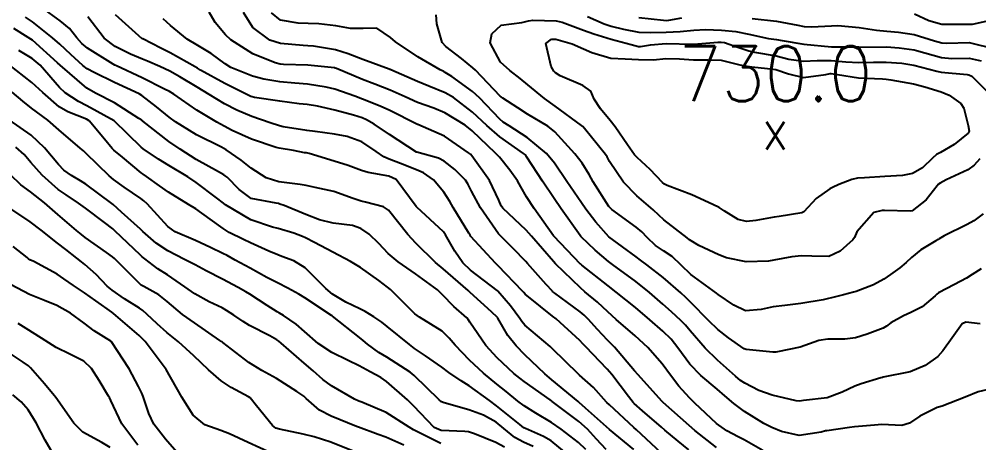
# Model space of a CAD drawing. Header units: metres. Extents: x 298520 to 308411, y 7433745 to 7450750.
# Drawn here: x 299648.9 to 299718.5, y 7449542.4 to 7449573.2 of the extents above; entities that cross this region are included whole.
import ezdxf
from ezdxf.enums import TextEntityAlignment as Align

# ---------------------------------------------------------------- set-up
doc = ezdxf.new("R2010")
doc.units = ezdxf.units.M
doc.header["$LTSCALE"] = 10
for name, color, linetype in [('Curvas de Nivel 1m', 11, 'Continuous'), ('Curvas de Nivel 5m', 15, 'Continuous'), ('Pontos Cotados', 45, 'Continuous')]:
    doc.layers.add(name, color=color, linetype=linetype)
doc.styles.add('Style-STANDARD', font='STANDARD.shx')

# ---------------------------------------------------------------- blocks, each defined once
blk = doc.blocks.new('ELVTXT_119')
at = {"layer": 'Pontos Cotados', "linetype": 'Continuous', "style": 'Style-STANDARD'}
for s, height, p in [('730.0', 4, (0, 4)), ('x', 3, (0, 0))]:
    blk.add_text(s, height=height, dxfattribs=at).set_placement(p, align=Align.MIDDLE_CENTER)

msp = doc.modelspace()

# ---------------------------------------------------------------- linework, layer by layer
at = {"layer": 'Curvas de Nivel 1m', "flags": 128}
for points, elevation in [([(299693.479, 7449541.887), (299691.728, 7449543.328), (299691.496, 7449543.526), (299689.983, 7449544.886), (299689.522, 7449545.298), (299689.455, 7449545.361), (299687.539, 7449546.943), (299687.026, 7449547.385), (299685.564, 7449548.776), (299684.937, 7449549.41), (299684.333, 7449550.171), (299683.624, 7449551.43), (299683.611, 7449551.448), (299683.593, 7449551.468), (299683.153, 7449551.879), (299681.611, 7449553.303), (299681.535, 7449553.374), (299681.452, 7449553.452), (299679.636, 7449555.006), (299679.097, 7449555.485), (299677.657, 7449556.886), (299677.091, 7449557.506), (299675.689, 7449559.272), (299675.327, 7449559.525), (299674.015, 7449559.864), (299673.697, 7449559.94), (299673.123, 7449560.132), (299671.704, 7449560.631), (299670.357, 7449560.933), (299669.708, 7449561.074), (299669.259, 7449561.147), (299667.71, 7449561.334), (299666.806, 7449561.629), (299665.72, 7449562.329), (299664.979, 7449562.904), (299663.901, 7449563.667), (299663.734, 7449563.766), (299663.556, 7449563.852), (299661.749, 7449564.749), (299660.205, 7449565.706), (299659.766, 7449566.042), (299658.846, 7449566.796), (299657.782, 7449567.62), (299657.572, 7449567.742), (299655.795, 7449568.569), (299654.303, 7449569.278), (299653.809, 7449569.545), (299653.501, 7449569.785), (299652.623, 7449570.6), (299651.828, 7449571.346), (299651.292, 7449571.815), (299649.844, 7449572.963), (299649.32, 7449573.31)], 718), ([(299695.476, 7449541.647), (299693.686, 7449543.308), (299693.496, 7449543.488), (299691.716, 7449545.132), (299691.523, 7449545.312), (299691.504, 7449545.33), (299690.569, 7449546.38), (299689.542, 7449547.298), (299689.473, 7449547.361), (299687.571, 7449549.226), (299687.403, 7449549.382), (299685.588, 7449550.924), (299685.363, 7449551.176), (299685.204, 7449551.406), (299684.524, 7449552.338), (299683.613, 7449553.389), (299683.565, 7449553.43), (299681.635, 7449554.912), (299681.068, 7449555.459), (299680.488, 7449556.305), (299679.826, 7449557.478), (299679.666, 7449557.694), (299677.73, 7449559.5), (299677.693, 7449559.543), (299676.235, 7449561.515), (299675.715, 7449561.749), (299674.2, 7449562.025), (299673.719, 7449562.167), (299672.761, 7449562.521), (299671.726, 7449562.837), (299669.924, 7449563.395), (299669.731, 7449563.434), (299669.59, 7449563.451), (299668.789, 7449563.604), (299667.735, 7449563.787), (299667.516, 7449563.842), (299665.745, 7449564.442), (299664.336, 7449565.079), (299663.759, 7449565.383), (299663.217, 7449565.675), (299661.772, 7449566.553), (299660.09, 7449567.707), (299659.786, 7449567.894), (299659.426, 7449568.077), (299657.8, 7449568.897), (299655.931, 7449569.759), (299655.814, 7449569.82), (299655.681, 7449569.895), (299653.826, 7449571.062), (299653.425, 7449571.382), (299653.062, 7449571.792), (299652.511, 7449572.471), (299651.845, 7449573.031), (299650.772, 7449573.821)], 719), ([(299699.481, 7449542.028), (299697.917, 7449543.256), (299697.498, 7449543.621), (299695.622, 7449545.289), (299695.571, 7449545.337), (299695.524, 7449545.396), (299693.796, 7449547.307), (299693.547, 7449547.6), (299692.074, 7449549.325), (299691.578, 7449549.837), (299690.841, 7449550.596), (299690.171, 7449551.351), (299689.886, 7449551.645), (299689.598, 7449551.886), (299687.742, 7449553.249), (299687.613, 7449553.347), (299687.573, 7449553.38), (299687.12, 7449553.885), (299685.772, 7449555.399), (299685.644, 7449555.538), (299684.735, 7449556.495), (299683.784, 7449557.428), (299683.665, 7449557.56), (299682.359, 7449559.443), (299681.705, 7449560.66), (299681.445, 7449561.189), (299681.264, 7449561.457), (299680.497, 7449562.245), (299679.727, 7449562.844), (299679.3, 7449563.047), (299677.733, 7449563.49), (299677.709, 7449563.5), (299675.752, 7449564.787), (299674.634, 7449565.537), (299674.077, 7449565.856), (299673.767, 7449565.987), (299673.135, 7449566.19), (299671.773, 7449566.552), (299670.529, 7449566.829), (299669.776, 7449566.947), (299669.196, 7449567.017), (299667.779, 7449567.19), (299665.954, 7449567.465), (299665.782, 7449567.515), (299665.69, 7449567.55), (299665.499, 7449567.644), (299663.795, 7449568.489), (299662.035, 7449569.462), (299661.811, 7449569.595), (299661.645, 7449569.692), (299659.823, 7449570.719), (299659.162, 7449571.055), (299657.833, 7449571.722), (299657.807, 7449571.74), (299655.85, 7449573.474)], 721), ([(299719.536, 7449546.327), (299718.474, 7449546.07), (299717.53, 7449545.698), (299715.877, 7449545.045), (299715.614, 7449544.956), (299715.521, 7449544.925), (299714.257, 7449544.318), (299713.504, 7449543.794), (299712.949, 7449543.631), (299711.502, 7449543.69), (299710.95, 7449543.657), (299709.499, 7449543.522), (299709.142, 7449543.48), (299707.495, 7449543.247), (299707.403, 7449543.233), (299707.096, 7449543.146), (299705.49, 7449542.898), (299704.2, 7449543.183), (299703.497, 7449543.488), (299702.924, 7449543.773), (299701.514, 7449544.641), (299700.754, 7449545.222), (299700.088, 7449545.791), (299699.533, 7449546.258), (299698.36, 7449547.252), (299697.555, 7449548.086), (299696.679, 7449549.273), (299696.193, 7449549.894), (299695.585, 7449550.493), (299694.646, 7449551.299), (299693.602, 7449552.193), (299692.21, 7449553.324), (299691.62, 7449553.779), (299689.725, 7449555.275), (299689.643, 7449555.343), (299689.624, 7449555.36), (299688.653, 7449556.37), (299687.687, 7449557.38), (299687.663, 7449557.407), (299686.247, 7449559.394), (299685.701, 7449560.239), (299685.284, 7449560.982), (299685.045, 7449561.41), (299684.497, 7449562.194), (299683.73, 7449563.131), (299683.448, 7449563.433), (299681.757, 7449565.042), (299681.248, 7449565.455), (299679.772, 7449566.357), (299678.976, 7449566.683), (299677.779, 7449567.105), (299676.883, 7449567.509), (299675.788, 7449568.008), (299674.691, 7449568.436), (299673.795, 7449568.771), (299671.906, 7449569.569), (299671.813, 7449569.607), (299671.767, 7449569.617), (299669.815, 7449569.814), (299668.058, 7449569.859), (299667.816, 7449569.886), (299667.46, 7449569.98), (299665.823, 7449570.63), (299664.224, 7449571.656), (299663.837, 7449572.022), (299663.099, 7449572.925), (299662.662, 7449573.678)], 723), ([(299718.628, 7449551.01), (299717.594, 7449551.147), (299717.335, 7449551.024), (299716.604, 7449550.008), (299715.922, 7449549.045), (299715.559, 7449548.655), (299714.632, 7449547.979), (299713.548, 7449547.53), (299711.579, 7449547.135), (299711.543, 7449547.129), (299711.519, 7449547.125), (299711.42, 7449547.101), (299709.985, 7449546.669), (299709.537, 7449546.491), (299708.62, 7449546.041), (299707.528, 7449545.631), (299705.794, 7449545.434), (299705.525, 7449545.409), (299705.276, 7449545.422), (299703.529, 7449545.84), (299702.552, 7449546.181), (299701.538, 7449546.694), (299701.233, 7449546.908), (299700.872, 7449547.22), (299699.56, 7449548.365), (299698.668, 7449549.249), (299697.586, 7449550.519), (299697.247, 7449550.923), (299696.91, 7449551.27), (299696.215, 7449551.897), (299695.605, 7449552.456), (299694.632, 7449553.3), (299693.625, 7449554.092), (299691.935, 7449555.327), (299691.645, 7449555.55), (299690.676, 7449556.367), (299689.663, 7449557.34), (299689.645, 7449557.36), (299689.593, 7449557.432), (299688.207, 7449559.375), (299687.694, 7449560.125), (299686.866, 7449561.388), (299685.73, 7449563.135), (299685.619, 7449563.289), (299685.487, 7449563.404), (299683.751, 7449564.606), (299682.806, 7449565.44), (299681.772, 7449566.406), (299680.392, 7449567.464), (299679.786, 7449567.807), (299678.602, 7449568.299), (299677.794, 7449568.632), (299675.855, 7449569.467), (299675.803, 7449569.491), (299675.78, 7449569.498), (299675.716, 7449569.521), (299673.813, 7449570.221), (299672.742, 7449570.638), (299671.827, 7449570.93), (299670.223, 7449571.192), (299669.829, 7449571.222), (299669.474, 7449571.24), (299667.831, 7449571.389), (299667.072, 7449571.628), (299665.842, 7449572.561), (299665.155, 7449573.647)], 724), ([(299718.856, 7449559.008), (299718.178, 7449558.515), (299717.675, 7449558.237), (299716.025, 7449557.403), (299715.664, 7449557.194), (299715.573, 7449557.142), (299715.408, 7449557.053), (299714.32, 7449556.4), (299713.651, 7449555.843), (299713.25, 7449555.471), (299712.787, 7449555.079), (299712.127, 7449554.593), (299711.63, 7449554.261), (299710.882, 7449553.843), (299709.617, 7449553.362), (299709.426, 7449553.311), (299708.709, 7449553.129), (299707.842, 7449552.906), (299707.61, 7449552.847), (299707.233, 7449552.77), (299705.606, 7449552.486), (299704.44, 7449552.346), (299703.604, 7449552.255), (299702.74, 7449552.06), (299701.6, 7449551.954), (299700.747, 7449552.366), (299699.612, 7449553.151), (299699.478, 7449553.241), (299697.633, 7449554.607), (299696.922, 7449555.271), (299696.275, 7449555.906), (299695.653, 7449556.313), (299695.068, 7449556.7), (299694.458, 7449557.298), (299694.075, 7449557.711), (299693.67, 7449558.053), (299691.882, 7449559.328), (299691.686, 7449559.54), (299690.542, 7449561.348), (299690.237, 7449561.871), (299689.726, 7449562.691), (299689.21, 7449563.365), (299687.757, 7449564.973), (299687.238, 7449565.385), (299685.772, 7449566.268), (299685.07, 7449566.705), (299683.968, 7449567.427), (299683.862, 7449567.507), (299683.784, 7449567.576), (299681.989, 7449569.448), (299681.806, 7449569.627), (299680.978, 7449570.296), (299679.829, 7449571.182), (299679.566, 7449571.474), (299679.197, 7449572.83), (299679.134, 7449573.481)], 726), ([(299690.127, 7449573.356), (299691.325, 7449572.815), (299691.846, 7449572.641), (299692.737, 7449572.428), (299693.842, 7449572.225), (299694.725, 7449572.18), (299695.842, 7449572.219), (299696.851, 7449572.262), (299697.844, 7449572.354), (299698.694, 7449572.402), (299699.844, 7449572.366), (299700.885, 7449572.266), (299701.841, 7449572.066), (299703.268, 7449571.766), (299703.838, 7449571.682), (299704.259, 7449571.606), (299705.835, 7449571.332), (299707.833, 7449571.14), (299709.815, 7449571.138), (299709.833, 7449571.134), (299709.849, 7449571.136), (299711.834, 7449571.148), (299712.746, 7449571.081), (299713.831, 7449570.929), (299714.013, 7449570.886), (299715.823, 7449570.366), (299716.569, 7449570.292), (299717.822, 7449570.324), (299718.693, 7449570.138)], 726), ([(299713.858, 7449573.537), (299714.894, 7449573.06), (299715.85, 7449572.798), (299717.636, 7449572.808), (299717.851, 7449572.802), (299718.073, 7449572.796), (299719.075, 7449573.008)], 724), ([(299702.853, 7449541.823), (299701.487, 7449542.577), (299701.068, 7449542.796), (299700.249, 7449543.229), (299699.501, 7449543.776), (299697.917, 7449545.256), (299697.527, 7449545.632), (299696.747, 7449546.483), (299696.152, 7449547.281), (299695.555, 7449548.115), (299694.512, 7449549.301), (299693.581, 7449550.149), (299692.214, 7449551.324), (299691.598, 7449551.878), (299690.846, 7449552.582), (299689.943, 7449553.355), (299689.617, 7449553.642), (299687.794, 7449555.378), (299687.645, 7449555.541), (299686.066, 7449557.396), (299685.669, 7449557.825), (299683.982, 7449559.426), (299683.859, 7449559.592), (299683.699, 7449560.004), (299683.011, 7449561.437), (299681.731, 7449563.239), (299681.628, 7449563.348), (299681.498, 7449563.452), (299679.751, 7449564.648), (299677.819, 7449565.499), (299677.777, 7449565.513), (299677.729, 7449565.535), (299675.773, 7449566.514), (299675.086, 7449566.84), (299673.781, 7449567.357), (299673.244, 7449567.555), (299671.79, 7449568.062), (299671.144, 7449568.226), (299669.796, 7449568.443), (299668.887, 7449568.514), (299667.798, 7449568.612), (299666.628, 7449568.804), (299665.804, 7449569.017), (299664.229, 7449569.656), (299663.815, 7449569.912), (299662.807, 7449570.66), (299661.828, 7449571.246), (299661.065, 7449571.698), (299659.843, 7449572.707), (299659.312, 7449573.182)], 722), ([(299718.615, 7449563.011), (299718.204, 7449562.539), (299717.725, 7449562.212), (299716.153, 7449561.479), (299715.715, 7449561.238), (299715.607, 7449561.158), (299715.51, 7449561.052), (299714.721, 7449560.036), (299713.685, 7449559.232), (299713.559, 7449559.197), (299711.686, 7449559.263), (299711.521, 7449559.257), (299710.914, 7449559.102), (299709.669, 7449557.713), (299709.496, 7449557.29), (299709.391, 7449557.123), (299708.475, 7449556.311), (299707.651, 7449555.917), (299706.42, 7449555.928), (299705.651, 7449555.948), (299704.948, 7449555.879), (299703.648, 7449555.651), (299703.263, 7449555.577), (299701.646, 7449555.519), (299700.227, 7449555.809), (299699.651, 7449556.029), (299698.204, 7449556.708), (299697.661, 7449557.04), (299697.534, 7449557.134), (299697.349, 7449557.263), (299695.676, 7449558.578), (299695.311, 7449558.917), (299694.893, 7449559.292), (299693.698, 7449560.317), (299692.744, 7449561.32), (299691.728, 7449562.815), (299691.55, 7449563.152), (299691.438, 7449563.334), (299689.897, 7449565.222), (299689.784, 7449565.36), (299689.686, 7449565.439), (299687.778, 7449566.844), (299687.011, 7449567.388), (299685.793, 7449568.38), (299685.235, 7449568.846), (299684.475, 7449569.42), (299683.812, 7449570.046), (299683.066, 7449571.438), (299683.191, 7449572.085), (299683.846, 7449572.714), (299685.359, 7449572.918), (299685.849, 7449573.036), (299686.155, 7449573.092), (299687.85, 7449573.042), (299688.281, 7449572.943), (299689.843, 7449572.351), (299690.575, 7449572.084), (299691.837, 7449571.714), (299693.289, 7449571.315), (299693.831, 7449571.175), (299693.971, 7449571.168), (299694.697, 7449571.297), (299695.834, 7449571.393), (299697.757, 7449571.338), (299697.834, 7449571.34), (299699.585, 7449571.493), (299699.835, 7449571.493), (299700.061, 7449571.462), (299700.759, 7449571.226), (299701.828, 7449570.863), (299702.26, 7449570.772), (299703.822, 7449570.488), (299704.74, 7449570.26), (299705.817, 7449570.115), (299706.803, 7449570.165), (299707.818, 7449570.152), (299708.885, 7449570.061), (299709.816, 7449570.022), (299710.881, 7449570.04), (299711.817, 7449570.035), (299712.932, 7449569.963), (299713.814, 7449569.813), (299715.478, 7449569.383), (299715.807, 7449569.316), (299717.692, 7449569.134), (299717.804, 7449569.118), (299718.035, 7449569.018), (299719.785, 7449567.244)], 727), ([(299691.478, 7449541.884), (299690.784, 7449542.639), (299690.126, 7449543.351), (299689.501, 7449543.908), (299687.562, 7449545.38), (299687.523, 7449545.41), (299687.417, 7449545.488), (299685.537, 7449546.837), (299685.21, 7449547.075), (299684.782, 7449547.411), (299683.559, 7449548.535), (299682.751, 7449549.438), (299681.59, 7449551.136), (299681.472, 7449551.332), (299681.354, 7449551.454), (299680.411, 7449552.278), (299679.609, 7449553.129), (299679.237, 7449553.484), (299677.63, 7449554.641), (299676.389, 7449555.513), (299675.649, 7449556.13), (299674.974, 7449556.848), (299674.279, 7449557.541), (299673.669, 7449557.95), (299673.066, 7449558.162), (299671.674, 7449558.342), (299670.673, 7449558.585), (299669.684, 7449558.969), (299668.101, 7449559.614), (299667.799, 7449559.723), (299667.694, 7449559.753), (299667.535, 7449559.781), (299665.698, 7449560.134), (299664.844, 7449560.793), (299663.964, 7449561.666), (299663.826, 7449561.78), (299663.715, 7449561.855), (299663.336, 7449562.055), (299661.726, 7449562.972), (299660.556, 7449563.702), (299659.741, 7449564.273), (299657.855, 7449565.739), (299657.804, 7449565.78), (299657.764, 7449565.809), (299657.558, 7449565.949), (299655.776, 7449567.091), (299654.403, 7449567.774), (299653.788, 7449568.143), (299651.832, 7449569.81), (299651.648, 7449569.978), (299649.831, 7449571.625), (299649.712, 7449571.712), (299649.516, 7449571.835), (299648.473, 7449572.484)], 717), ([(299690.005, 7449541.879), (299689.483, 7449542.396), (299688.211, 7449543.373), (299687.5, 7449543.847), (299686.37, 7449544.532), (299685.518, 7449545.057), (299685.059, 7449545.407), (299684.214, 7449546.104), (299683.535, 7449546.627), (299682.57, 7449547.44), (299681.557, 7449548.389), (299680.512, 7449549.466), (299680.091, 7449549.986), (299679.583, 7449550.476), (299677.921, 7449551.497), (299677.595, 7449551.751), (299675.817, 7449553.518), (299675.616, 7449553.694), (299674.986, 7449554.166), (299673.637, 7449555.124), (299672.926, 7449555.557), (299671.649, 7449556.215), (299670.317, 7449556.923), (299669.66, 7449557.278), (299669.442, 7449557.375), (299668.803, 7449557.603), (299667.668, 7449557.942), (299667.261, 7449558.032), (299665.677, 7449558.581), (299663.838, 7449559.668), (299663.759, 7449559.734), (299663.694, 7449559.793), (299663.193, 7449560.18), (299661.709, 7449561.3), (299661.105, 7449561.696), (299659.721, 7449562.514), (299658.982, 7449562.978), (299657.873, 7449563.738), (299657.735, 7449563.856), (299655.763, 7449565.76), (299653.774, 7449566.869), (299653.175, 7449567.187), (299652.212, 7449567.804), (299651.789, 7449568.197), (299650.382, 7449569.824), (299649.818, 7449570.302), (299648.854, 7449570.876)], 716), ([(299686.171, 7449542.091), (299685.483, 7449542.411), (299684.841, 7449542.764), (299684.056, 7449543.422), (299683.499, 7449543.864), (299682.575, 7449544.371), (299681.513, 7449544.769), (299679.713, 7449545.284), (299679.521, 7449545.352), (299679.36, 7449545.482), (299677.54, 7449547.254), (299677.24, 7449547.503), (299675.559, 7449548.583), (299674.973, 7449548.938), (299674.15, 7449549.541), (299673.838, 7449549.809), (299673.578, 7449550.017), (299671.618, 7449551.57), (299671.593, 7449551.589), (299671.533, 7449551.631), (299669.606, 7449552.901), (299669.179, 7449553.167), (299668.373, 7449553.609), (299667.619, 7449554.002), (299666.855, 7449554.397), (299665.634, 7449555.064), (299664.554, 7449555.656), (299663.961, 7449555.98), (299663.648, 7449556.138), (299662.756, 7449556.575), (299661.657, 7449557.082), (299660.203, 7449557.705), (299659.668, 7449558.08), (299658.161, 7449559.733), (299657.921, 7449559.963), (299657.697, 7449560.136), (299656.496, 7449560.961), (299655.71, 7449561.507), (299655.402, 7449561.763), (299653.729, 7449563.407), (299653.532, 7449563.584), (299653.288, 7449563.787), (299651.753, 7449565.129), (299650.939, 7449565.818), (299649.772, 7449566.691), (299649.125, 7449567.189), (299648.356, 7449567.851)], 714), ([(299684.104, 7449542.046), (299683.482, 7449542.387), (299681.923, 7449543.011), (299681.49, 7449543.157), (299681.229, 7449543.193), (299679.491, 7449543.259), (299678.986, 7449543.485), (299677.516, 7449545.039), (299677.062, 7449545.505), (299675.536, 7449546.838), (299675.132, 7449547.119), (299674.359, 7449547.538), (299673.82, 7449547.818), (299673.549, 7449547.957), (299672.758, 7449548.355), (299671.563, 7449548.927), (299670.575, 7449549.58), (299669.582, 7449550.456), (299668.975, 7449550.987), (299668.053, 7449551.613), (299667.76, 7449551.783), (299667.596, 7449551.887), (299666.88, 7449552.347), (299665.608, 7449553.17), (299665.316, 7449553.35), (299664.77, 7449553.653), (299663.622, 7449554.26), (299662.439, 7449554.873), (299661.637, 7449555.3), (299660.872, 7449555.698), (299659.649, 7449556.334), (299658.814, 7449556.882), (299657.839, 7449557.737), (299657.665, 7449557.904), (299656.297, 7449559.141), (299655.692, 7449559.685), (299655.599, 7449559.761), (299653.707, 7449561.161), (299653.327, 7449561.404), (299652.67, 7449561.796), (299652.108, 7449562.195), (299651.721, 7449562.589), (299650.703, 7449563.82), (299649.747, 7449564.737), (299648.151, 7449565.854)], 713), ([(299679.481, 7449542.327), (299677.878, 7449543.108), (299677.491, 7449543.309), (299677.168, 7449543.503), (299675.509, 7449544.575), (299673.743, 7449545.323), (299673.521, 7449545.402), (299673.203, 7449545.553), (299671.532, 7449546.505), (299670.92, 7449546.962), (299670.205, 7449547.59), (299669.551, 7449548.151), (299667.882, 7449549.615), (299667.718, 7449549.762), (299667.575, 7449549.861), (299667.065, 7449550.138), (299665.585, 7449550.896), (299665.125, 7449551.183), (299664.445, 7449551.657), (299663.923, 7449551.992), (299663.598, 7449552.169), (299662.668, 7449552.613), (299661.608, 7449553.202), (299660.898, 7449553.697), (299659.626, 7449554.583), (299658.94, 7449555.025), (299657.996, 7449555.735), (299657.797, 7449555.891), (299657.646, 7449556.021), (299655.836, 7449557.758), (299655.665, 7449557.911), (299655.052, 7449558.387), (299653.687, 7449559.414), (299653.185, 7449559.788), (299652.285, 7449560.388), (299651.703, 7449560.784), (299650.536, 7449561.822), (299649.722, 7449562.751), (299649.219, 7449563.329), (299648.623, 7449563.847)], 712), ([(299676.795, 7449542.191), (299675.485, 7449542.774), (299674.939, 7449542.98), (299673.492, 7449543.496), (299673.356, 7449543.551), (299671.51, 7449544.318), (299670.682, 7449544.75), (299669.711, 7449545.597), (299669.615, 7449545.69), (299669.525, 7449545.764), (299669.025, 7449546.108), (299667.537, 7449547.037), (299666.487, 7449547.631), (299665.552, 7449548.215), (299663.644, 7449549.669), (299663.603, 7449549.699), (299663.573, 7449549.72), (299663.434, 7449549.812), (299661.587, 7449551.085), (299660.736, 7449551.699), (299659.602, 7449552.651), (299659.01, 7449553.122), (299657.922, 7449553.735), (299657.726, 7449553.84), (299657.625, 7449553.915), (299655.789, 7449555.759), (299655.644, 7449555.888), (299655.203, 7449556.209), (299653.658, 7449557.302), (299653.385, 7449557.509), (299653.037, 7449557.789), (299651.68, 7449558.968), (299650.713, 7449559.82), (299649.701, 7449560.607), (299648.995, 7449561.129), (299648.236, 7449561.852)], 711), ([(299667.194, 7449541.623), (299665.484, 7449542.386), (299664.13, 7449543.024), (299663.497, 7449543.272), (299662.341, 7449543.682), (299661.51, 7449544.369), (299660.688, 7449545.698), (299659.543, 7449547.71), (299658.004, 7449549.734), (299657.798, 7449549.96), (299657.577, 7449550.162), (299655.724, 7449551.759), (299655.594, 7449551.859), (299655.246, 7449552.117), (299653.615, 7449553.264), (299652.811, 7449553.798), (299652.116, 7449554.291), (299651.631, 7449554.622), (299649.931, 7449555.536), (299649.641, 7449555.678), (299649.548, 7449555.737), (299649.44, 7449555.833), (299648.43, 7449556.628)], 709), ([(299660.305, 7449541.702), (299659.487, 7449542.634), (299658.654, 7449543.723), (299658.273, 7449544.491), (299657.871, 7449545.735), (299657.766, 7449545.977), (299657.53, 7449546.463), (299656.848, 7449547.747), (299655.572, 7449549.717), (299655.521, 7449549.761), (299654.301, 7449550.5), (299653.586, 7449551.064), (299652.603, 7449551.8), (299651.601, 7449552.353), (299650.718, 7449552.707), (299649.613, 7449553.141), (299648.286, 7449553.85)], 708), ([(299657.48, 7449542.204), (299656.33, 7449543.752), (299655.52, 7449545.441), (299655.418, 7449545.657), (299655.351, 7449545.763), (299654.669, 7449546.908), (299654.129, 7449547.781), (299653.551, 7449548.296), (299652.538, 7449548.82), (299651.565, 7449549.296), (299650.748, 7449549.818), (299649.58, 7449550.564), (299648.787, 7449551.044)], 707), ([(299655.477, 7449542.022), (299654.861, 7449542.39), (299653.493, 7449543.146), (299652.829, 7449543.797), (299651.521, 7449545.658), (299651.404, 7449545.811), (299650.702, 7449546.647), (299649.685, 7449547.829), (299649.545, 7449547.956), (299649.15, 7449548.235), (299647.565, 7449549.306)], 706)]:
    msp.add_lwpolyline(points, dxfattribs=dict(at, elevation=elevation))
at = {"layer": 'Curvas de Nivel 1m', "elevation": 728, "flags": 128}
msp.add_lwpolyline([(299687.523, 7449571.696), (299687.836, 7449571.698), (299689.022, 7449571.368), (299689.828, 7449571.011), (299690.44, 7449570.734), (299691.818, 7449570.328), (299692.857, 7449570.279), (299693.817, 7449570.218), (299694.91, 7449570.2), (299695.818, 7449570.29), (299696.8, 7449570.289), (299697.817, 7449570.216), (299698.861, 7449570.206), (299699.817, 7449570.17), (299701.18, 7449569.852), (299701.81, 7449569.709), (299703.444, 7449569.558), (299703.807, 7449569.493), (299704.708, 7449569.181), (299705.801, 7449568.932), (299707.43, 7449569.146), (299707.73, 7449569.214), (299707.804, 7449569.213), (299708.285, 7449569.135), (299709.801, 7449568.885), (299711.531, 7449568.825), (299711.8, 7449568.804), (299712.144, 7449568.742), (299713.797, 7449568.452), (299714.605, 7449568.252), (299715.791, 7449567.871), (299716.383, 7449567.636), (299717.224, 7449567.028), (299717.439, 7449566.684), (299717.767, 7449565.423), (299717.83, 7449565.019), (299717.819, 7449564.963), (299717.761, 7449564.885), (299716.741, 7449564.042), (299715.739, 7449563.477), (299715.469, 7449563.321), (299715.182, 7449563.056), (299714.439, 7449562.35), (299713.722, 7449561.933), (299712.993, 7449561.804), (299711.719, 7449561.733), (299710.234, 7449561.628), (299709.718, 7449561.602), (299709.322, 7449561.519), (299708.376, 7449561.133), (299707.913, 7449560.935), (299707.708, 7449560.834), (299706.722, 7449560.13), (299705.836, 7449559.168), (299705.682, 7449559.08), (299704.046, 7449558.82), (299703.679, 7449558.768), (299702.356, 7449558.523), (299701.675, 7449558.455), (299701.062, 7449558.604), (299700.049, 7449559.235), (299699.686, 7449559.468), (299699.235, 7449559.699), (299697.7, 7449560.383), (299695.92, 7449561.068), (299695.711, 7449561.172), (299695.578, 7449561.282), (299694.663, 7449562.236), (299693.731, 7449563.098), (299693.542, 7449563.312), (299693.028, 7449564.033), (299692.129, 7449565.326), (299691.768, 7449565.802), (299691.068, 7449566.632), (299690.616, 7449567.347), (299690.361, 7449567.924), (299689.793, 7449568.329), (299688.129, 7449569.047), (299687.802, 7449569.263), (299687.682, 7449569.381), (299687.482, 7449569.709), (299687.109, 7449571.387)], close=True, dxfattribs=at)
at = {"layer": 'Curvas de Nivel 5m', "flags": 128}
for points, elevation in [([(299697.479, 7449541.87), (299696.697, 7449542.484), (299695.737, 7449543.286), (299695.496, 7449543.496), (299694.126, 7449544.691), (299693.522, 7449545.223), (299693.438, 7449545.311), (299693.11, 7449545.732), (299691.893, 7449547.327), (299691.549, 7449547.727), (299690.004, 7449549.354), (299689.794, 7449549.576), (299689.577, 7449549.8), (299687.84, 7449551.378), (299687.595, 7449551.587), (299686.711, 7449552.28), (299685.611, 7449553.166), (299685.495, 7449553.285), (299685.396, 7449553.403), (299683.64, 7449555.238), (299683.458, 7449555.432), (299681.662, 7449557.373), (299681.629, 7449557.417), (299681.611, 7449557.451), (299681.511, 7449557.607), (299680.372, 7449559.47), (299680.123, 7449559.899), (299679.704, 7449560.591), (299678.951, 7449561.488), (299678.218, 7449561.993), (299677.72, 7449562.206), (299676.557, 7449562.679), (299675.728, 7449562.996), (299675.351, 7449563.148), (299674.782, 7449563.534), (299673.743, 7449564.234), (299672.671, 7449564.639), (299671.751, 7449564.806), (299670.346, 7449564.992), (299669.755, 7449565.08), (299668.033, 7449565.342), (299667.76, 7449565.402), (299667.084, 7449565.627), (299665.767, 7449566.098), (299664.66, 7449566.545), (299663.776, 7449567.005), (299662.665, 7449567.681), (299661.791, 7449568.212), (299660.539, 7449568.965), (299659.808, 7449569.373), (299659.069, 7449569.721), (299658.185, 7449570.103), (299657.818, 7449570.259), (299656.942, 7449570.628), (299655.827, 7449571.167), (299655.029, 7449571.768), (299653.848, 7449573.338)], 720), ([(299718.71, 7449555.009), (299718.061, 7449554.592), (299717.633, 7449554.341), (299716.771, 7449553.888), (299715.616, 7449553.276), (299715.484, 7449553.182), (299715.353, 7449553.053), (299714.411, 7449552.255), (299713.601, 7449551.833), (299713.069, 7449551.604), (299712.152, 7449551.084), (299711.826, 7449550.851), (299711.587, 7449550.708), (299710.428, 7449550.263), (299709.576, 7449550.004), (299708.799, 7449549.903), (299707.574, 7449549.909), (299706.912, 7449549.811), (299705.565, 7449549.319), (299705.448, 7449549.288), (299704.851, 7449549.177), (299703.793, 7449548.964), (299703.569, 7449548.961), (299701.639, 7449549.142), (299701.572, 7449549.165), (299701.501, 7449549.211), (299700.35, 7449549.997), (299699.587, 7449550.606), (299698.934, 7449551.247), (299697.606, 7449552.599), (299697.265, 7449552.921), (299696.89, 7449553.271), (299695.629, 7449554.394), (299694.437, 7449555.302), (299693.979, 7449555.637), (299693.649, 7449555.886), (299691.663, 7449557.33), (299690.729, 7449558.4), (299690.003, 7449559.355), (299689.69, 7449559.815), (299688.636, 7449561.371), (299687.726, 7449562.697), (299687.149, 7449563.386), (299685.75, 7449564.57), (299684.435, 7449565.42), (299684.015, 7449565.676), (299683.767, 7449565.884), (299682.294, 7449567.445), (299681.787, 7449567.906), (299680.278, 7449568.986), (299679.801, 7449569.295), (299679.686, 7449569.356), (299679.441, 7449569.475), (299677.817, 7449570.423), (299676.188, 7449571.516), (299675.836, 7449571.832), (299674.821, 7449572.514), (299673.842, 7449572.473), (299672.927, 7449572.474), (299671.844, 7449572.676), (299670.611, 7449572.817), (299669.846, 7449572.852), (299669.125, 7449572.881), (299667.848, 7449573.093), (299667.186, 7449573.627)], 725), ([(299693.853, 7449573.29), (299695.649, 7449573.081), (299695.851, 7449573.074), (299696.037, 7449573.092), (299696.973, 7449573.269)], 725), ([(299702.069, 7449573.208), (299703.851, 7449573.019), (299705.401, 7449572.719), (299705.848, 7449572.636), (299706.39, 7449572.612), (299707.848, 7449572.687), (299708.288, 7449572.696), (299709.847, 7449572.561), (299711.1, 7449572.356), (299711.845, 7449572.277), (299712.702, 7449572.223), (299713.843, 7449572.053), (299715.306, 7449571.588), (299715.837, 7449571.43), (299716.219, 7449571.426), (299717.837, 7449571.453), (299719.699, 7449571.001)], 725), ([(299688.868, 7449541.366), (299687.484, 7449542.516), (299686.94, 7449542.841), (299685.626, 7449543.399), (299685.494, 7449543.471), (299685.202, 7449543.7), (299683.517, 7449545.052), (299683.014, 7449545.435), (299681.533, 7449546.501), (299680.949, 7449546.871), (299680.066, 7449547.472), (299679.549, 7449547.859), (299678.371, 7449548.682), (299677.569, 7449549.233), (299677.196, 7449549.504), (299675.586, 7449550.83), (299675.204, 7449551.14), (299674.623, 7449551.535), (299673.977, 7449551.925), (299673.598, 7449552.101), (299672.582, 7449552.581), (299671.609, 7449553.168), (299671.127, 7449553.575), (299669.635, 7449555.079), (299668.813, 7449555.602), (299667.944, 7449555.913), (299667.647, 7449556.024), (299666.983, 7449556.293), (299665.655, 7449556.895), (299665.153, 7449557.143), (299664.122, 7449557.663), (299663.667, 7449557.935), (299662.743, 7449558.613), (299661.688, 7449559.369), (299661.15, 7449559.695), (299659.702, 7449560.576), (299659.045, 7449561.059), (299658.11, 7449561.734), (299657.87, 7449561.893), (299657.716, 7449562.004), (299656.36, 7449563.12), (299655.732, 7449563.64), (299655.615, 7449563.761), (299655.066, 7449564.444), (299653.937, 7449565.778), (299653.764, 7449565.888), (299652.396, 7449566.428), (299651.773, 7449566.795), (299650.583, 7449567.822), (299649.794, 7449568.556), (299648.107, 7449569.856)], 715), ([(299673.352, 7449541.674), (299671.486, 7449542.413), (299670.284, 7449542.795), (299669.494, 7449542.989), (299667.76, 7449543.356), (299667.5, 7449543.445), (299667.253, 7449543.623), (299666.103, 7449545.048), (299665.635, 7449545.639), (299665.524, 7449545.723), (299664.263, 7449546.392), (299663.535, 7449546.883), (299662.602, 7449547.679), (299661.558, 7449548.683), (299660.432, 7449549.701), (299659.58, 7449550.393), (299658.88, 7449551.014), (299658.136, 7449551.732), (299657.847, 7449551.987), (299657.599, 7449552.158), (299656.515, 7449552.845), (299655.618, 7449553.457), (299655.264, 7449553.765), (299654.465, 7449554.612), (299653.638, 7449555.331), (299653.385, 7449555.528), (299653.057, 7449555.789), (299652.259, 7449556.411), (299651.654, 7449556.878), (299650.463, 7449557.822), (299649.672, 7449558.434), (299647.975, 7449559.569)], 710), ([(299651.194, 7449541.813), (299650.748, 7449542.553), (299650.104, 7449543.824), (299649.512, 7449544.777), (299649.023, 7449545.342), (299648.405, 7449545.847)], 705)]:
    msp.add_lwpolyline(points, dxfattribs=dict(at, elevation=elevation))

# ---------------------------------------------------------------- block references
at = {"layer": 'Pontos Cotados', "linetype": 'Continuous'}
msp.add_blockref('ELVTXT_119', (299703.763, 7449565.19, 729.96), dxfattribs=at)

doc.saveas('drawing.dxf')
